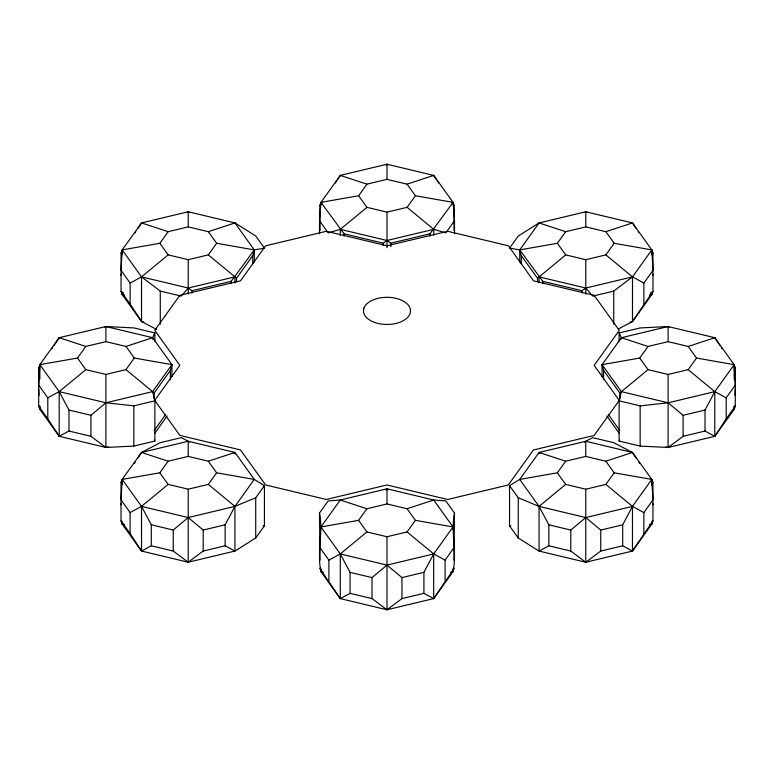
<?xml version="1.0" encoding="UTF-8"?>
<svg xmlns="http://www.w3.org/2000/svg" width="774" height="774" viewBox="0 0 774 774"><rect width="100%" height="100%" fill="white"/><g stroke="black" fill="none" stroke-linecap="round" stroke-linejoin="round"><path stroke-width="1.16" d="M454.483 513.046C450.623 532.396 457.163 552.501 453.042 571.638L433.692 598.602L386.99 609.767L340.279 598.602L320.929 571.638C316.808 552.501 323.348 532.396 319.488 513.046L328.195 500.913L340.279 499.994L386.99 488.82L433.692 499.994L445.785 500.913L454.483 513.046L453.941 560.153M453.99 230.4L454.212 205.565L453.071 202.362L433.721 175.398L387.01 164.233L340.308 175.398L320.958 202.362L319.817 205.565L320.03 230.4M651.979 292.021L651.834 294.584L632.484 321.549L618.426 328.882M652.908 275.38L652.975 274.102M649.463 524.52L651.814 524.104L652.956 520.912L652.956 482.618L651.814 479.425L632.464 452.461L605.849 461.217L585.763 456.418L565.678 461.217L557.357 472.817L519.712 479.425L509.553 485.666L509.553 525.875L518.261 538.017L539.052 551.069L585.763 562.243L632.464 551.069L651.814 524.104L651.882 522.827M652.888 504.9L652.956 503.622M734.303 406.785L734.158 409.349L714.808 436.313L668.107 447.478L640.146 446.085L619.132 441.054L619.132 400.845L621.396 391.634L648.022 369.653L668.107 374.452L688.192 369.653L696.513 358.052L734.158 364.67L735.3 367.863L735.3 406.156L734.158 409.349L734.158 405.721M734.942 395.262L735.3 388.858M319.517 233.748L319.517 220.745L320.958 202.362L358.614 195.754L366.934 184.154L387.01 179.355L407.095 184.154L433.721 175.398L436.565 179.771M450.691 572.044L453.042 571.638L453.312 568.184M170.396 379.763L170.396 370.388L171.944 364.651L152.604 337.687L105.893 326.522L59.192 337.687L39.842 364.651L38.7 367.844L38.7 406.137L39.842 409.33L59.192 436.294L105.893 447.469L133.854 446.066L154.868 441.045L154.868 400.835L152.604 391.615L125.978 369.633L105.893 374.442L85.808 369.633L77.487 358.043L39.842 364.651L38.7 385.142L47.794 397.807L47.794 418.811L59.192 436.294L68.973 431.041L90.916 436.284L105.893 447.469L108.234 446.908M252.74 263.837L252.74 255.623L254.288 249.896L234.948 222.931L188.237 211.757L141.536 222.931L122.186 249.896L121.044 253.088L121.044 291.382L122.186 294.575L141.536 321.539L156.764 329.482M538.665 453.893L539.052 452.461L585.763 441.286L592.7 437.658L613.724 442.689L632.464 452.461L636.025 457.927M620.912 339.496L621.396 337.706L619.132 332.955L640.146 327.934L668.107 326.531L714.808 337.706L734.158 364.67L735.3 385.152L726.206 397.826L726.206 418.831L714.808 436.313L705.027 431.05L683.084 436.304L668.107 447.478L665.766 446.927M121.025 482.608L122.166 479.416L141.516 452.451L160.257 442.68L181.28 437.649L188.217 441.277L234.928 452.451L254.269 479.416L264.427 485.656L264.427 525.865L255.72 537.998L234.928 551.059L188.217 562.224L141.516 551.059L122.166 524.095L121.025 520.902L121.025 482.608L122.427 480.664M636.044 228.407L632.484 222.941L605.868 231.697L585.783 226.898L565.697 231.697L557.377 243.297L519.731 249.905L509.573 248.135L518.28 236.002L539.072 222.941L585.783 211.776L632.484 222.941L651.834 249.905L652.975 253.098L652.975 291.392L651.834 294.584L649.483 295M153.088 339.476L152.604 337.687L154.868 332.946L133.854 327.915L105.893 326.522L104.954 327.218M619.132 441.054L619.558 440.164M225.147 545.796L203.194 551.049L188.217 562.224L173.241 551.049L151.298 545.796L141.516 551.059L130.119 533.576L130.119 512.572L121.025 499.898L122.166 479.416L159.812 472.798L168.132 484.398L188.217 489.197L208.303 484.398L234.928 506.38L234.928 551.059L225.147 545.796L225.147 524.801L234.928 506.38L254.269 479.416L216.623 472.798L208.303 461.207L188.217 456.408L168.132 461.207L141.516 452.451L137.956 457.918M454.183 568.435L433.692 598.602L423.91 593.339L423.91 572.344L433.692 553.923L453.042 526.959L433.692 499.994L407.066 508.75L386.99 503.942L366.905 508.75L340.279 499.994L320.929 526.959L320.929 529.368M652.956 520.912L632.464 551.069L622.683 545.805L622.683 524.811L632.464 506.389L651.814 479.425L614.169 472.817L605.849 461.217M705.027 431.05L705.027 410.056L714.808 391.634L734.158 364.67L734.158 379.163M52.071 348.619L52.777 347.526M54.199 345.339L54.915 344.246M55.631 343.153L59.192 337.687L85.808 346.442L105.893 341.644L125.978 346.442L152.604 337.687M135.121 232.771L135.837 231.678M137.975 228.398L141.536 222.931L168.152 231.687L188.237 226.888L208.322 231.687L234.948 222.931L255.739 235.983L264.447 248.125L254.288 249.896L216.643 243.288L208.322 231.687M134.386 463.374L135.102 462.281M335.326 183.051L336.748 180.864M337.454 179.771L340.308 175.398L366.934 184.154M630.152 322.11L632.484 321.549L652.975 291.392M38.7 367.844L40.103 365.899M121.044 253.088L122.447 251.144M123.569 292.649L122.186 294.575L124.537 294.991M77.487 358.043L85.808 346.442M143.867 322.1L141.536 321.539L130.138 304.056L130.138 283.052L121.044 270.378L122.186 249.896L159.831 243.288L168.152 231.687M125.978 369.633L134.299 358.043L171.944 364.651L171.944 376.725M159.831 243.288L168.152 254.878L188.237 259.677L208.322 254.878L216.643 243.288M90.916 436.284L90.916 415.29L105.893 402.79L152.604 391.615L171.944 364.651L171.364 365.183M154.152 398.9L154.152 393.037L170.396 370.388M236.496 281.794L236.496 278.282L252.74 255.623M154.152 430.567L165.655 414.525M154.674 433.411L167.107 416.073M319.817 205.565L321.916 202.633M159.812 472.798L168.132 461.207M208.303 484.398L216.623 472.798M358.614 195.754L366.934 207.345L387.01 212.153L407.095 207.345L415.415 195.754L453.071 202.362L454.512 220.745L454.512 233.748M453.071 202.362L429.986 233.796L390.754 243.181L387.01 240.501L340.308 229.336L328.215 232.877L319.517 220.745M173.241 551.049L173.241 530.045L188.217 517.554L234.928 506.38L255.72 497.788L264.427 485.656M454.512 220.745L445.805 232.877L433.721 229.336L407.095 207.345M565.697 231.697L539.072 222.941L519.731 249.905L519.731 261.98M319.788 568.435L340.279 598.602L350.061 593.339L350.061 572.344L340.279 553.923L320.929 526.959L358.585 520.341L366.905 508.75M358.585 520.341L366.905 531.941L386.99 536.74L407.066 531.941L415.386 520.341L453.042 526.959L453.042 529.368M557.377 243.297L565.697 254.888L585.783 259.696L605.868 254.888L614.188 243.297L651.834 249.905L652.975 270.387L643.881 283.061L643.881 304.066M445.089 581.11L445.089 560.115L454.183 547.441M614.169 472.817L605.849 484.408L585.763 489.216L565.678 484.408L539.052 506.389L539.052 551.069L548.834 545.805L548.834 524.811L539.052 506.389L519.712 479.425L539.052 452.461L565.678 461.217M669.046 327.228L668.107 326.531L621.396 337.706L602.056 364.67L602.056 376.745M603.604 379.782L603.604 370.398L602.056 364.67L639.701 358.052L648.022 346.462L668.107 341.653L688.192 346.462L714.808 337.706L718.369 343.172M643.862 533.586L643.862 512.582L652.956 499.907L651.814 479.425L651.814 485.462M726.206 418.831L735.3 406.156M122.186 254.723L122.186 249.896L141.536 276.86L188.237 288.034L191.971 290.714L231.203 281.33L254.288 249.896L254.288 261.97M386.052 489.942L386.99 488.82L387.919 489.942M584.825 442.409L585.763 441.286L632.464 452.461M182.161 295.117L188.237 288.034L234.948 276.86L236.496 278.282M537.524 281.804L537.524 278.292L565.697 254.888M619.848 398.92L619.848 393.047L621.396 391.634L668.107 402.799L683.084 415.299L683.084 436.304M423.91 593.339L401.958 598.592L386.99 609.767L372.013 598.592L372.013 577.588L386.99 565.088L433.692 553.923L445.089 560.115M622.683 545.805L600.74 551.059L585.763 562.243L570.786 551.059L570.786 530.064L585.763 517.564L632.464 506.389L643.862 512.582M168.152 254.878L141.536 276.86L130.138 283.052M85.808 369.633L59.192 391.615L47.794 397.807M366.934 207.345L340.308 229.336L340.308 235.373M168.132 484.398L141.516 506.38L130.119 512.572M366.905 531.941L340.279 553.923L328.882 560.115L328.882 581.11M592.72 296.142L613.743 291.111L632.484 276.869L651.834 249.905L651.834 254.733M187.298 212.463L188.237 211.757L189.175 212.463M386.081 164.93L387.01 164.233L387.948 164.93M584.844 212.473L585.783 211.776L586.721 212.473M320.958 204.781L320.958 202.362L344.043 233.796L383.275 243.181L387.01 240.501L433.721 229.336L433.721 235.373M233.99 453.119L234.928 452.451L235.315 453.883M521.279 263.847L521.279 255.643L519.731 249.905L542.816 281.339L582.048 290.724L585.783 288.044L632.484 276.869L643.881 283.061M432.763 500.662L433.692 499.994M234.328 223.26L234.948 222.931M433.111 175.727L433.721 175.398M631.874 223.27L632.484 222.941M714.199 338.035L714.808 337.706M208.303 461.207L234.928 452.451M39.842 379.144L39.842 364.651L59.192 391.615L105.893 402.79L133.854 405.857L154.868 400.835M141.516 452.451L188.217 441.277L189.156 442.399M122.166 484.243L122.166 479.416L141.516 506.38L188.217 517.554L203.194 530.045L225.147 524.801M683.084 415.299L705.027 410.056M340.279 598.602L340.279 553.923L386.99 565.088L401.958 577.588L423.91 572.344M509.553 485.666L518.261 497.798L539.052 506.389L585.763 517.564L600.74 530.064L622.683 524.811M509.553 525.875L510.821 525.652M619.132 400.845L640.146 405.876L668.107 402.799L714.808 391.634L726.206 397.826M263.16 525.643L264.427 525.865M122.099 522.818L122.166 524.095L124.517 524.511M320.659 568.184L320.929 571.638L323.29 572.044M141.536 321.539L141.536 276.86L160.276 291.101L181.3 296.123M59.192 436.294L59.192 391.615L68.973 410.036L90.916 415.29M548.834 524.811L570.786 530.064M548.834 545.805L570.786 551.059M141.516 551.059L141.516 506.38L151.298 524.801L173.241 530.045M350.061 572.344L372.013 577.588M350.061 593.339L372.013 598.592M621.396 337.706L648.022 346.462M539.072 222.941L539.691 223.27M340.308 175.398L340.918 175.727M141.536 222.931L142.145 223.26M59.192 337.687L59.801 338.015M539.052 452.461L539.991 453.129M340.279 499.994L341.218 500.662M605.868 254.888L632.484 276.869L632.484 321.549M688.192 369.653L714.808 391.634L714.808 436.313M605.849 484.408L632.464 506.389L632.464 551.069M208.322 254.878L234.948 276.86L234.948 282.897M407.066 531.941L433.692 553.923L433.692 598.602M602.636 365.202L602.056 364.67L621.396 391.634M152.604 391.615L154.152 393.037M591.858 295.126L585.783 288.044L539.072 276.869L539.072 282.907M651.573 251.153L652.975 253.098M733.897 365.918L735.3 367.863M650.45 292.659L651.834 294.584L651.834 292.166M605.868 231.697L614.188 243.297M688.192 346.462L696.513 358.052M639.701 358.052L648.022 369.653M521.279 255.643L537.524 278.292M603.604 370.398L619.848 393.047M608.345 414.535L619.848 430.586M606.893 416.093L619.326 433.421M452.113 202.633L454.212 205.565M651.553 480.673L652.956 482.618M407.095 184.154L415.415 195.754M557.357 472.817L565.678 484.408M407.066 508.75L415.386 520.341M319.788 547.441L328.882 560.115M121.044 291.382L130.138 304.056M125.978 346.442L134.299 358.043M38.7 406.137L47.794 418.811M121.025 520.902L130.119 533.576M719.085 344.256L719.801 345.349M721.223 347.536L721.929 348.629M638.182 231.687L638.898 232.78M638.879 462.301L639.595 463.394M437.281 180.864L438.703 183.051M154.442 440.154L154.868 441.045M320.03 560.153L319.488 513.046M121.044 274.093L121.112 275.37M122.04 292.011L122.186 294.575L122.186 292.156M121.025 503.613L121.092 504.89M38.7 388.848L39.058 395.253M39.697 406.776L39.842 409.33L39.842 405.711M668.107 326.531L668.107 341.653M668.107 374.452L668.107 447.478M651.814 521.686L651.814 524.104M640.146 405.876L640.146 446.085M619.132 332.955L619.132 341.237M613.743 291.111L613.743 324.229M600.74 530.064L600.74 551.059M585.783 211.776L585.783 226.898M585.783 259.696L585.783 294.081M585.763 441.286L585.763 456.418M585.763 489.216L585.763 562.243M582.048 290.724L582.048 293.065M542.816 281.339L542.816 283.681M518.261 497.798L518.261 538.017M453.042 569.219L453.042 571.638M429.986 233.796L429.986 236.147M401.958 577.588L401.958 598.592M390.754 243.181L390.754 246.703M387.01 164.233L387.01 179.355M387.01 212.153L387.01 247.748M386.99 488.82L386.99 503.942M386.99 536.74L386.99 609.767M383.275 243.181L383.275 245.522M344.043 233.796L344.043 236.147M320.929 569.219L320.929 571.638M255.72 497.788L255.72 537.998M231.203 281.33L231.203 283.671M203.194 530.045L203.194 551.049M191.971 290.714L191.971 293.056M188.237 211.757L188.237 226.888M188.237 259.677L188.237 294.072M188.217 441.277L188.217 456.408M188.217 489.197L188.217 562.224M160.276 291.101L160.276 324.219M154.868 332.946L154.868 341.218M151.298 524.801L151.298 545.796M133.854 405.857L133.854 446.066M122.166 521.676L122.166 524.095M105.893 326.522L105.893 341.644M105.893 374.442L105.893 447.469M68.973 410.036L68.973 431.041M363.993 308.052L363.77 308.749A24.449 14.116 0 0 0 363.77 313.006L363.993 313.702A22.775 13.148 0 0 0 367.263 318.269L367.969 318.849A24.449 14.116 0 0 0 373.174 321.858L374.19 322.265A22.775 13.148 0 0 0 382.095 324.161L383.314 324.287A24.449 14.116 0 0 0 390.677 324.287L391.886 324.161A22.775 13.148 0 0 0 399.8 322.274L400.806 321.868A24.449 14.116 0 0 0 406.021 318.859L406.727 318.269A22.775 13.148 0 0 0 410.007 313.702L410.22 313.006A24.449 14.116 0 0 0 410.22 308.749L410.007 308.052A22.775 13.148 0 0 0 406.727 303.485L406.031 302.905A24.449 14.116 0 0 0 400.816 299.896L399.81 299.49A22.775 13.148 0 0 0 391.896 297.593L390.686 297.468A24.449 14.116 0 0 0 383.314 297.468A22.91 13.226 0 0 0 373.184 299.886A24.449 14.116 0 0 0 367.979 302.895L367.273 303.485A22.775 13.148 0 0 0 363.993 308.042M164.794 316.314L154.752 330.334L179.849 365.357L154.732 400.381L179.849 435.404L240.491 449.926L265.617 484.95L326.28 499.472L386.952 484.979L447.614 499.482L508.286 484.979L533.45 449.965L594.122 435.452L619.248 400.429L594.151 365.396L619.277 330.382L594.161 295.349L533.509 280.827L508.383 245.803L447.72 231.291L387.048 245.784L326.367 231.281L265.695 245.784L240.55 280.798L179.878 295.3L164.794 316.314"/></g></svg>
